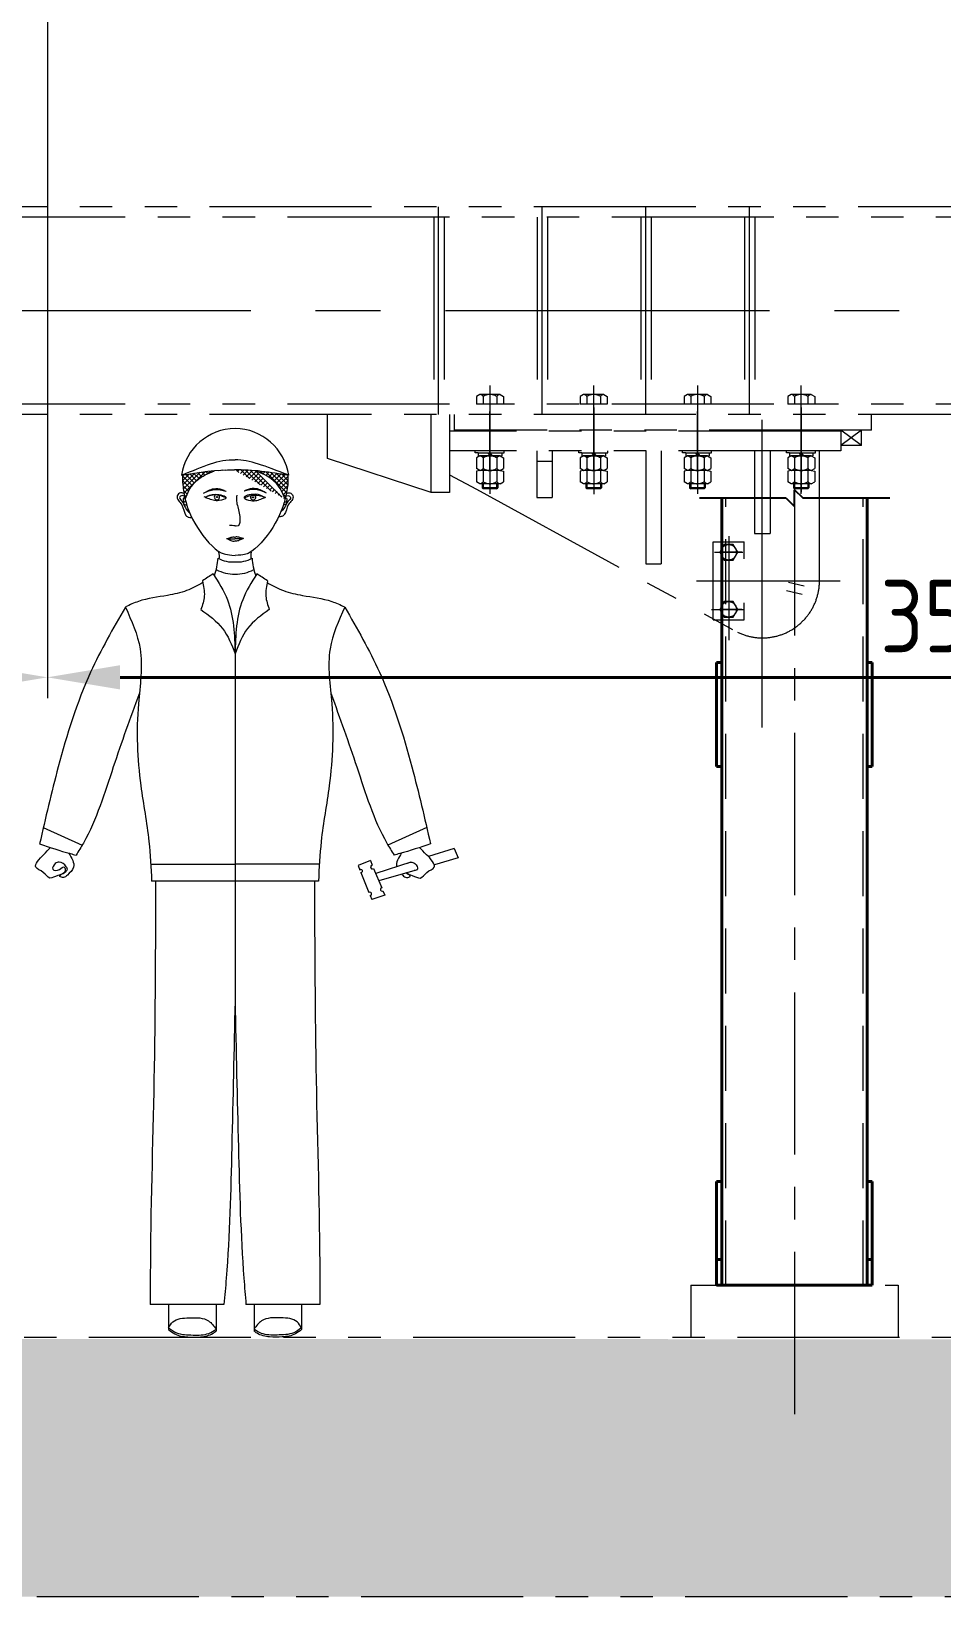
# Model space of a CAD drawing. Header units: millimetres. Extents: x 52110 to 400893, y -153728 to 31997.
# Drawn here: x 174106 to 175861, y -26852 to -23836 of the extents above; entities that cross this region are included whole.
import ezdxf

# ---------------------------------------------------------------- set-up
doc = ezdxf.new("R2010")
doc.units = ezdxf.units.MM
doc.header["$LTSCALE"] = 500
for name, pattern in [('CENTER', [2, 1.25, -0.25, 0.25, -0.25]), ('DASHED2', [0.375, 0.25, -0.125]), ('PHANTOM2', [1.25, 0.625, -0.125, 0.125, -0.125, 0.125, -0.125])]:
    doc.linetypes.add(name, pattern=pattern)
for name, color, linetype, lineweight in [('2D', 4, 'PHANTOM2', 20), ('POU', 4, 'Continuous', 20), ('SHI', 7, 'Continuous', 40), ('WEN', 3, 'Continuous', 20), ('XU', 6, 'DASHED2', 20), ('ZHONG', 1, 'CENTER', 20)]:
    doc.layers.add(name, color=color, linetype=linetype, lineweight=lineweight)
doc.layers.add('X1', color=4, linetype='Continuous')
doc.styles.add('GB', font='gbenor.shx', dxfattribs={"bigfont": 'gbcbig.shx'})
doc.dimstyles.new('ISO-25$0', dxfattribs={"dimscale": 40, "dimtxt": 3.5, "dimasz": 3.5, "dimexe": 1, "dimexo": 0.2, "dimgap": 1.2, "dimtad": 1, "dimtoh": 1, "dimdec": 1, "dimzin": 9, "dimdsep": 46, "dimtxsty": 'GB', "dimcen": 0, "dimclrd": 3, "dimclre": 3, "dimclrt": 256, "dimadec": 0, "dimazin": 2, "dimtfac": 1, "dimtdec": 1, "dimtix": 1, "dimtmove": 0, "dimatfit": 3, "dimldrblk": 'DOTSMALL', "dimfxl": 0, "dimlwd": -1, "dimlwe": 20, "dimarcsym": 0})

# ---------------------------------------------------------------- blocks, each defined once
blk = doc.blocks.new('*D946')
at = {"color": 3, "linetype": 'ByBlock', "lineweight": 20}
for p, q in [((219793.7, 74429.3), (219793.7, 72656.2)), ((216243.7, 74149.1), (216243.7, 72656.2))]:
    blk.add_line(p, q, dxfattribs=at)
at = {"color": 3, "linetype": 'ByBlock'}
blk.add_line((216383.7, 72696.2), (219653.7, 72696.2), dxfattribs=at)
at = {"color": 3}
for points in [[(216383.7, 72719.6), (216383.7, 72672.9), (216243.7, 72696.2)], [(219653.7, 72719.6), (219653.7, 72672.9), (219793.7, 72696.2)]]:
    blk.add_solid(points, dxfattribs=at)
at = {"layer": 'Defpoints', "color": 0}
for p in [(219793.7, 74437.3), (216243.7, 74157.1), (219793.7, 72696.2)]:
    blk.add_point(p, dxfattribs=at)
at = {"insert": (218018.7, 72814.2), "char_height": 140, "attachment_point": 5, "style": 'GB'}
blk.add_mtext('3550', dxfattribs=at)
blk = doc.blocks.new('_DotSmall')
at = {"color": 0, "linetype": 'ByBlock', "const_width": 0.5}
blk.add_lwpolyline([(-0.0625, 0, 1), (0.0625, 0, 1)], format="xyb", close=True, dxfattribs=at)
blk = doc.blocks.new('*D948')
at = {"color": 3, "linetype": 'ByBlock', "lineweight": 20}
for p, q in [((219793.7, 74429.3), (219793.7, 72656.2)), ((223343.7, 74429.3), (223343.7, 72656.2))]:
    blk.add_line(p, q, dxfattribs=at)
at = {"color": 3, "linetype": 'ByBlock'}
blk.add_line((219933.7, 72696.2), (223203.7, 72696.2), dxfattribs=at)
at = {"color": 3}
for points in [[(219933.7, 72719.6), (219933.7, 72672.9), (219793.7, 72696.2)], [(223203.7, 72719.6), (223203.7, 72672.9), (223343.7, 72696.2)]]:
    blk.add_solid(points, dxfattribs=at)
at = {"layer": 'Defpoints', "color": 0}
for p in [(219793.7, 74437.3), (223343.7, 74437.3), (223343.7, 72696.2)]:
    blk.add_point(p, dxfattribs=at)
at = {"insert": (221568.7, 72814.2), "char_height": 140, "attachment_point": 5, "style": 'GB'}
blk.add_mtext('3550', dxfattribs=at)
blk = doc.blocks.new('pppp')
at = {"layer": '2D'}
for p, q in [((185988.6, 76733.5), (186388.6, 76733.5)), ((185988.6, 76733.5), (185988.6, 76633.5)), ((186388.6, 76733.5), (186388.6, 76633.5))]:
    blk.add_line(p, q, dxfattribs=at)
at = {"layer": 'SHI'}
for p, q in [((186048.6, 76733.5), (186048.6, 78250.7)), ((186328.6, 76733.5), (186328.6, 78250.7)), ((186048.6, 77933.5), (186038.6, 77933.5)), ((186038.6, 77933.5), (186038.6, 77733.5)), ((186328.6, 77933.5), (186338.6, 77933.5)), ((186338.6, 77933.5), (186338.6, 77733.5)), ((186038.6, 77733.5), (186048.6, 77733.5)), ((186338.6, 77733.5), (186328.6, 77733.5)), ((186048.6, 76933.5), (186038.6, 76933.5)), ((186038.6, 76933.5), (186038.6, 76733.5)), ((186328.6, 76933.5), (186338.6, 76933.5)), ((186338.6, 76933.5), (186338.6, 76733.5)), ((186038.6, 76783.5), (186048.6, 76783.5)), ((186338.6, 76783.5), (186328.6, 76783.5)), ((186038.6, 76733.5), (186048.6, 76733.5)), ((186048.6, 76733.5), (186328.6, 76733.5)), ((186288.6, 76733.5), (186088.6, 76733.5)), ((186338.6, 76733.5), (186328.6, 76733.5))]:
    blk.add_line(p, q, dxfattribs=at)
at = {"layer": 'X1'}
for p, q in [((186005.8, 78250.7), (186172.2, 78250.7)), ((186172.2, 78250.7), (186188.6, 78234.3)), ((186188.6, 78234.3), (186188.6, 78266.5)), ((186188.6, 78266.5), (186204.5, 78250.7)), ((186204.5, 78250.7), (186372.2, 78250.7))]:
    blk.add_line(p, q, dxfattribs=at)
at = {"layer": 'XU'}
for p, q in [((186056.1, 76733.5), (186056.1, 78250.7)), ((186321.1, 76733.5), (186321.1, 78250.7))]:
    blk.add_line(p, q, dxfattribs=at)
at = {"layer": 'ZHONG', "ltscale": 0.5}
blk.add_line((186188.6, 78298), (186188.6, 76425), dxfattribs=at)
blk = doc.blocks.new('LDJXKJ')
at = {"layer": '2D'}
for p, q in [((138304.6, 60193.7), (119704.6, 60193.7)), ((129704.8, 60173.7), (119704.6, 60173.7)), ((127799.3, 60173.7), (127799.3, 59813.7)), ((127819.3, 60173.7), (127819.3, 59813.7)), ((127998.4, 60173.7), (127998.4, 59813.7)), ((128018.4, 60173.7), (128018.4, 59813.7)), ((128198.4, 60173.7), (128198.4, 59813.7)), ((128218.4, 60173.7), (128218.4, 59813.7)), ((128398.4, 60173.7), (128398.4, 59813.7)), ((128418.4, 60173.7), (128418.4, 59813.7)), ((127888.2, 59832.5), (127881.7, 59828.7)), ((127881.7, 59828.7), (127881.7, 59813.7)), ((127927.1, 59832.5), (127888.2, 59832.5)), ((127894.6, 59828.7), (127894.6, 59813.7)), ((127920.6, 59828.7), (127920.6, 59813.7)), ((127927.1, 59832.5), (127933.6, 59828.7)), ((127933.6, 59828.7), (127933.6, 59813.7)), ((128088.2, 59832.5), (128081.7, 59828.7)), ((128081.7, 59828.7), (128081.7, 59813.7)), ((128127.1, 59832.5), (128088.2, 59832.5)), ((128094.6, 59828.7), (128094.6, 59813.7)), ((128120.6, 59828.7), (128120.6, 59813.7)), ((128127.1, 59832.5), (128133.6, 59828.7)), ((128133.6, 59828.7), (128133.6, 59813.7)), ((128288.2, 59832.5), (128281.7, 59828.7)), ((128281.7, 59828.7), (128281.7, 59813.7)), ((128327.1, 59832.5), (128288.2, 59832.5)), ((128294.6, 59828.7), (128294.6, 59813.7)), ((128320.6, 59828.7), (128320.6, 59813.7)), ((128327.1, 59832.5), (128333.6, 59828.7)), ((128333.6, 59828.7), (128333.6, 59813.7)), ((128488.2, 59832.5), (128481.7, 59828.7)), ((128481.7, 59828.7), (128481.7, 59813.7)), ((128527.1, 59832.5), (128488.2, 59832.5)), ((128494.6, 59828.7), (128494.6, 59813.7)), ((128520.6, 59828.7), (128520.6, 59813.7)), ((128527.1, 59832.5), (128533.6, 59828.7)), ((128533.6, 59828.7), (128533.6, 59813.7)), ((129704.8, 59813.7), (119704.6, 59813.7)), ((138304.6, 59793.7), (119704.6, 59793.7)), ((127594.4, 59708.8), (127594.4, 59794.2)), ((127794.4, 59643.7), (127794.4, 59793.7)), ((127829.8, 59793.7), (127829.8, 59643.7)), ((127839.1, 59761.7), (127839.1, 59793.7)), ((127933.6, 59813.7), (127881.7, 59813.7)), ((128133.6, 59813.7), (128081.7, 59813.7)), ((128333.6, 59813.7), (128281.7, 59813.7)), ((128533.6, 59813.7), (128481.7, 59813.7)), ((128642.8, 59763.7), (128642.8, 59793.7)), ((128583.8, 59761.7), (127829.8, 59761.7)), ((127829.8, 59761.7), (127829.8, 59677.1)), ((128642.8, 59763.7), (127839.1, 59763.7)), ((128623.8, 59763.7), (128583.8, 59733.7)), ((128623.8, 59733.7), (128583.8, 59763.7)), ((128583.8, 59763.7), (128583.8, 59723.7)), ((128623.8, 59733.7), (128623.8, 59763.7)), ((128623.8, 59733.7), (128583.8, 59733.7)), ((127794.4, 59643.7), (127594.4, 59708.8)), ((128583.8, 59723.7), (127829.8, 59723.7)), ((127879, 59720), (127879, 59723.7)), ((127885, 59720), (127879, 59720)), ((127888.2, 59714), (127881.7, 59710.3)), ((127881.7, 59710.3), (127881.7, 59689.7)), ((127885, 59720), (127930.3, 59720)), ((127885, 59720), (127885, 59714)), ((127885, 59714), (127930.3, 59714)), ((127927.1, 59714), (127888.2, 59714)), ((127894.6, 59710.3), (127894.6, 59689.7)), ((127903.3, 59720), (127907.6, 59714)), ((127907.6, 59720), (127912, 59714)), ((127920.6, 59710.3), (127920.6, 59689.7)), ((127927.1, 59714), (127933.6, 59710.3)), ((127930.3, 59720), (127930.3, 59714)), ((127930.3, 59720), (127934.9, 59720)), ((127933.6, 59710.3), (127933.6, 59689.7)), ((127934.9, 59720), (127934.9, 59723.7)), ((127997.8, 59723.7), (127997.8, 59633.7)), ((127997.8, 59703.7), (128027.8, 59703.7)), ((128027.8, 59723.7), (128027.8, 59633.7)), ((128079, 59720), (128079, 59723.7)), ((128085, 59720), (128079, 59720)), ((128088.2, 59714), (128081.7, 59710.3)), ((128081.7, 59710.3), (128081.7, 59689.7)), ((128085, 59720), (128130.3, 59720)), ((128085, 59720), (128085, 59714)), ((128085, 59714), (128130.3, 59714)), ((128127.1, 59714), (128088.2, 59714)), ((128094.6, 59710.3), (128094.6, 59689.7)), ((128103.3, 59720), (128107.6, 59714)), ((128107.6, 59720), (128112, 59714)), ((128120.6, 59710.3), (128120.6, 59689.7)), ((128127.1, 59714), (128133.6, 59710.3)), ((128130.3, 59720), (128134.9, 59720)), ((128130.3, 59720), (128130.3, 59714)), ((128133.6, 59710.3), (128133.6, 59689.7)), ((128134.9, 59720), (128134.9, 59723.7)), ((128207.8, 59723.7), (128207.8, 59506.2)), ((128237.8, 59723.7), (128237.8, 59506.2)), ((128279, 59720), (128279, 59723.7)), ((128285, 59720), (128279, 59720)), ((128288.2, 59714), (128281.7, 59710.3)), ((128281.7, 59710.3), (128281.7, 59689.7)), ((128285, 59720), (128285, 59714)), ((128285, 59720), (128330.3, 59720)), ((128285, 59714), (128330.3, 59714)), ((128327.1, 59714), (128288.2, 59714)), ((128294.6, 59710.3), (128294.6, 59689.7)), ((128303.3, 59720), (128307.6, 59714)), ((128307.6, 59720), (128312, 59714)), ((128320.6, 59710.3), (128320.6, 59689.7)), ((128327.1, 59714), (128333.6, 59710.3)), ((128330.3, 59720), (128330.3, 59714)), ((128330.3, 59720), (128334.9, 59720)), ((128333.6, 59710.3), (128333.6, 59689.7)), ((128334.9, 59720), (128334.9, 59723.7)), ((128417.8, 59723.7), (128417.8, 59564.5)), ((128447.8, 59723.7), (128447.8, 59564.5)), ((128479, 59720), (128479, 59723.7)), ((128485, 59720), (128479, 59720)), ((128488.2, 59714), (128481.7, 59710.3)), ((128481.7, 59710.3), (128481.7, 59689.7)), ((128485, 59720), (128530.3, 59720)), ((128485, 59720), (128485, 59714)), ((128485, 59714), (128530.3, 59714)), ((128527.1, 59714), (128488.2, 59714)), ((128494.6, 59710.3), (128494.6, 59689.7)), ((128503.3, 59720), (128507.6, 59714)), ((128507.6, 59720), (128512, 59714)), ((128520.6, 59710.3), (128520.6, 59689.7)), ((128527.1, 59714), (128533.6, 59710.3)), ((128530.3, 59720), (128534.9, 59720)), ((128530.3, 59720), (128530.3, 59714)), ((128533.6, 59710.3), (128533.6, 59689.7)), ((128534.9, 59720), (128534.9, 59723.7)), ((128542.8, 59473.3), (128542.8, 59723.7)), ((127829.8, 59677.7), (127881.9, 59649.7)), ((127888.2, 59686), (127881.7, 59689.7)), ((127888.2, 59686), (127881.7, 59684.7)), ((127881.7, 59684.7), (127881.7, 59664.1)), ((127927.1, 59686), (127888.2, 59686)), ((127894.6, 59686), (127894.6, 59664.1)), ((127920.6, 59686), (127920.6, 59664.1)), ((127927.1, 59686), (127933.6, 59689.7)), ((127927.1, 59686), (127933.6, 59684.7)), ((127933.6, 59684.7), (127933.6, 59664.1)), ((128088.2, 59686), (128081.7, 59689.7)), ((128088.2, 59686), (128081.7, 59684.7)), ((128081.7, 59684.7), (128081.7, 59664.1)), ((128127.1, 59686), (128088.2, 59686)), ((128094.6, 59686), (128094.6, 59664.1)), ((128120.6, 59686), (128120.6, 59664.1)), ((128127.1, 59686), (128133.6, 59689.7)), ((128127.1, 59686), (128133.6, 59684.7)), ((128133.6, 59684.7), (128133.6, 59664.1)), ((128288.2, 59686), (128281.7, 59689.7)), ((128288.2, 59686), (128281.7, 59684.7)), ((128281.7, 59684.7), (128281.7, 59664.1)), ((128327.1, 59686), (128288.2, 59686)), ((128294.6, 59686), (128294.6, 59664.1)), ((128320.6, 59686), (128320.6, 59664.1)), ((128327.1, 59686), (128333.6, 59689.7)), ((128327.1, 59686), (128333.6, 59684.7)), ((128333.6, 59684.7), (128333.6, 59664.1)), ((128488.2, 59686), (128481.7, 59689.7)), ((128488.2, 59686), (128481.7, 59684.7)), ((128481.7, 59684.7), (128481.7, 59664.1)), ((128527.1, 59686), (128488.2, 59686)), ((128494.6, 59686), (128494.6, 59664.1)), ((128520.6, 59686), (128520.6, 59664.1)), ((128527.1, 59686), (128533.6, 59689.7)), ((128527.1, 59686), (128533.6, 59684.7)), ((128533.6, 59684.7), (128533.6, 59664.1)), ((127829.8, 59643.7), (127794.4, 59643.7)), ((127888.2, 59660.4), (127881.7, 59664.1)), ((127881.9, 59649.7), (128384.7, 59374.4)), ((127927.1, 59660.4), (127888.2, 59660.4)), ((127892.6, 59660.4), (127892.6, 59652.5)), ((127892.6, 59652.5), (127894.7, 59650.4)), ((127922.6, 59652.5), (127892.6, 59652.5)), ((127894.7, 59660.4), (127894.7, 59650.4)), ((127920.5, 59650.4), (127894.7, 59650.4)), ((127920.5, 59660.4), (127920.5, 59650.4)), ((127920.5, 59650.4), (127922.6, 59652.5)), ((127922.6, 59660.4), (127922.6, 59652.5)), ((127927.1, 59660.4), (127933.6, 59664.1)), ((128088.2, 59660.4), (128081.7, 59664.1)), ((128127.1, 59660.4), (128088.2, 59660.4)), ((128092.6, 59660.4), (128092.6, 59652.5)), ((128122.6, 59652.5), (128092.6, 59652.5)), ((128092.6, 59652.5), (128094.7, 59650.4)), ((128094.7, 59660.4), (128094.7, 59650.4)), ((128120.5, 59650.4), (128094.7, 59650.4)), ((128120.5, 59660.4), (128120.5, 59650.4)), ((128120.5, 59650.4), (128122.6, 59652.5)), ((128122.6, 59660.4), (128122.6, 59652.5)), ((128127.1, 59660.4), (128133.6, 59664.1)), ((128288.2, 59660.4), (128281.7, 59664.1)), ((128327.1, 59660.4), (128288.2, 59660.4)), ((128292.6, 59660.4), (128292.6, 59652.5)), ((128292.6, 59652.5), (128294.7, 59650.4)), ((128322.6, 59652.5), (128292.6, 59652.5)), ((128294.7, 59660.4), (128294.7, 59650.4)), ((128320.5, 59650.4), (128294.7, 59650.4)), ((128320.5, 59660.4), (128320.5, 59650.4)), ((128320.5, 59650.4), (128322.6, 59652.5)), ((128322.6, 59660.4), (128322.6, 59652.5)), ((128327.1, 59660.4), (128333.6, 59664.1)), ((128488.2, 59660.4), (128481.7, 59664.1)), ((128527.1, 59660.4), (128488.2, 59660.4)), ((128492.6, 59660.4), (128492.6, 59652.5)), ((128522.6, 59652.5), (128492.6, 59652.5)), ((128492.6, 59652.5), (128494.7, 59650.4)), ((128494.7, 59660.4), (128494.7, 59650.4)), ((128520.5, 59650.4), (128494.7, 59650.4)), ((128520.5, 59660.4), (128520.5, 59650.4)), ((128520.5, 59650.4), (128522.6, 59652.5)), ((128522.6, 59660.4), (128522.6, 59652.5)), ((128527.1, 59660.4), (128533.6, 59664.1)), ((127997.8, 59633.7), (128027.8, 59633.7)), ((128337.8, 59398.3), (128337.8, 59548.3)), ((128337.8, 59548.3), (128397.8, 59548.3)), ((128397.8, 59515.8), (128397.8, 59548.3)), ((128417.8, 59564.5), (128447.8, 59564.5)), ((128393.2, 59528.3), (128352.5, 59528.3)), ((128207.8, 59506.2), (128237.8, 59506.2)), ((128479.5, 59454.3), (128509.7, 59447.3)), ((128513.3, 59462.9), (128483.1, 59469.9)), ((128397.8, 59398.3), (128397.8, 59430.9)), ((128337.8, 59398.3), (128397.8, 59398.3)), ((128393.2, 59418.3), (128352.5, 59418.3))]:
    blk.add_line(p, q, dxfattribs=at)
for points in [[(128359.2, 59543.3), (128350.5, 59528.3), (128359.2, 59513.3), (128376.5, 59513.3), (128385.2, 59528.3), (128376.5, 59543.3)], [(128359.2, 59433.3), (128350.5, 59418.3), (128359.2, 59403.3), (128376.5, 59403.3), (128385.2, 59418.3), (128376.5, 59433.3)]]:
    blk.add_lwpolyline(points, close=True, dxfattribs=at)
for centre in [(128367.8, 59528.3), (128367.8, 59418.3)]:
    blk.add_circle(centre, 15, dxfattribs=at)
for centre, radius, start, end in [((127886.5, 59822.2), 10.4, 38.9393, 81.0607), ((127907.6, 59808.1), 24.4, 57.7958, 122.2042), ((127928.7, 59822.2), 10.4, 98.9393, 141.0607), ((128086.5, 59822.2), 10.4, 38.9393, 81.0607), ((128107.6, 59808.1), 24.4, 57.7958, 122.2042), ((128128.7, 59822.2), 10.4, 98.9393, 141.0607), ((128286.5, 59822.2), 10.4, 38.9393, 81.0607), ((128307.6, 59808.1), 24.4, 57.7958, 122.2042), ((128328.7, 59822.2), 10.4, 98.9393, 141.0607), ((128486.5, 59822.2), 10.4, 38.9393, 81.0607), ((128507.6, 59808.1), 24.4, 57.7958, 122.2042), ((128528.7, 59822.2), 10.4, 98.9393, 141.0607), ((127886.5, 59703.7), 10.4, 38.9393, 81.0607), ((127907.6, 59689.6), 24.4, 57.7958, 122.2042), ((127928.7, 59703.7), 10.4, 98.9393, 141.0607), ((128086.5, 59703.7), 10.4, 38.9393, 81.0607), ((128107.6, 59689.6), 24.4, 57.7958, 122.2042), ((128128.7, 59703.7), 10.4, 98.9393, 141.0607), ((128286.5, 59703.7), 10.4, 38.9393, 81.0607), ((128307.6, 59689.6), 24.4, 57.7958, 122.2042), ((128328.7, 59703.7), 10.4, 98.9393, 141.0607), ((128486.5, 59703.7), 10.4, 38.9393, 81.0607), ((128507.6, 59689.6), 24.4, 57.7958, 122.2042), ((128528.7, 59703.7), 10.4, 98.9393, 141.0607), ((127886.5, 59696.3), 10.4, 278.9393, 321.0607), ((127907.6, 59710.3), 24.4, 237.7958, 302.2042), ((127928.7, 59696.3), 10.4, 218.9393, 261.0607), ((128086.5, 59696.3), 10.4, 278.9393, 321.0607), ((128107.6, 59710.3), 24.4, 237.7958, 302.2042), ((128128.7, 59696.3), 10.4, 218.9393, 261.0607), ((128286.5, 59696.3), 10.4, 278.9393, 321.0607), ((128307.6, 59710.3), 24.4, 237.7958, 302.2042), ((128328.7, 59696.3), 10.4, 218.9393, 261.0607), ((128486.5, 59696.3), 10.4, 278.9393, 321.0607), ((128507.6, 59710.3), 24.4, 237.7958, 302.2042), ((128528.7, 59696.3), 10.4, 218.9393, 261.0607), ((127886.5, 59670.7), 10.4, 278.9393, 321.0607), ((127907.6, 59684.8), 24.4, 237.7958, 302.2042), ((127928.7, 59670.7), 10.4, 218.9393, 261.0607), ((128086.5, 59670.7), 10.4, 278.9393, 321.0607), ((128107.6, 59684.8), 24.4, 237.7958, 302.2042), ((128128.7, 59670.7), 10.4, 218.9393, 261.0607), ((128286.5, 59670.7), 10.4, 278.9393, 321.0607), ((128307.6, 59684.8), 24.4, 237.7958, 302.2042), ((128328.7, 59670.7), 10.4, 218.9393, 261.0607), ((128486.5, 59670.7), 10.4, 278.9393, 321.0607), ((128507.6, 59684.8), 24.4, 237.7958, 302.2042), ((128528.7, 59670.7), 10.4, 218.9393, 261.0607), ((128432.8, 59473.3), 110, 244.0621, 0)]:
    blk.add_arc(centre, radius, start, end, dxfattribs=at)
at = {"layer": 'ZHONG', "linetype": 'CENTER'}
for p, q in [((127807.6, 60193.7), (127807.6, 59793.7)), ((128007.6, 60193.7), (128007.6, 59793.7)), ((128207.6, 60193.7), (128207.6, 59793.7)), ((128407.6, 60193.7), (128407.6, 59793.7)), ((138446.7, 59993.7), (119580.6, 59993.7)), ((127907.6, 59849.7), (127907.6, 59641.1)), ((128107.6, 59687.7), (128107.6, 59849.7)), ((128307.6, 59849.7), (128307.6, 59641.1)), ((128507.6, 59641.1), (128507.6, 59849.7)), ((127907.6, 59687.7), (127907.6, 59799.7)), ((128107.6, 59807.4), (128107.6, 59646.7)), ((128107.6, 59687.7), (128107.6, 59799.7)), ((128307.6, 59687.7), (128307.6, 59799.7)), ((128307.6, 59687.7), (128307.6, 59799.7)), ((128507.6, 59807.4), (128507.6, 59646.7)), ((128507.6, 59687.7), (128507.6, 59799.7)), ((128507.6, 59687.7), (128507.6, 59799.7)), ((127907.6, 59724.5), (127907.6, 59709.5)), ((127907.6, 59720), (127907.6, 59643.9)), ((128107.6, 59724.5), (128107.6, 59709.5)), ((128107.6, 59720), (128107.6, 59640.2)), ((128307.6, 59724.5), (128307.6, 59709.5)), ((128307.6, 59720), (128307.6, 59641.1)), ((128507.6, 59724.5), (128507.6, 59709.5)), ((128507.6, 59720), (128507.6, 59643.9)), ((128367.8, 59559), (128367.8, 59358.7)), ((128367.8, 59548.6), (128367.8, 59508)), ((128340.5, 59528.3), (128394.9, 59528.3)), ((128305.6, 59473.3), (128582.8, 59473.3)), ((128334.4, 59418.3), (128397.1, 59418.3))]:
    blk.add_line(p, q, dxfattribs=at)
at = {"layer": 'ZHONG'}
blk.add_line((128432.6, 59190.4), (128432.6, 59783.3), dxfattribs=at)
blk = doc.blocks.new('A$C0070306F')
at = {"layer": 'WEN'}
h = blk.add_hatch(dxfattribs=at)
h.set_pattern_fill('ANSI37', color=256, scale=50, style=0)
h.set_pattern_definition([(135, (145389.155, -51686.765), (4.41941738, 4.41941738), []), (45, (145389.155, -51686.765), (4.41941738, -4.41941738), [])])
edge = h.paths.add_edge_path()
edge.add_spline(control_points=[(423.9, 1669.5), (436.1, 1664.6), (455.8, 1656.6), (473, 1634.5), (478.4, 1621.2), (480.8, 1615.2)], knot_values=[0, 0, 0, 0, 38.732948, 62.294257, 81.682142, 81.682142, 81.682142, 81.682142], degree=3, periodic=0)
edge.add_spline(control_points=[(383.3, 1671.2), (417.7, 1672.1), (451.9, 1666.7), (486.1, 1661.1)], knot_values=[1.695935, 1.695935, 1.695935, 1.695935, 105.499755, 105.499755, 105.499755, 105.499755], degree=3, periodic=0)
edge.add_spline(control_points=[(486.1, 1661.1), (486.7, 1647), (486.1, 1638.4), (484.1, 1629.3), (482.8, 1624.5)], knot_values=[0.32258, 0.32258, 0.32258, 0.32258, 13.056301, 28.24106, 28.24106, 28.24106, 28.24106], degree=3, periodic=0)
edge.add_spline(control_points=[(482.8, 1624.5), (482.2, 1621.4), (481.6, 1618.3), (480.8, 1615.2)], knot_values=[48.036195, 48.036195, 48.036195, 48.036195, 57.486115, 57.486115, 57.486115, 57.486115], degree=3, periodic=0)
edge = h.paths.add_edge_path()
edge.add_spline(control_points=[(345.2, 1669.5), (332.9, 1664.6), (313.3, 1656.6), (296.1, 1634.5), (290.7, 1621.2), (288.2, 1615.2)], knot_values=[0, 0, 0, 0, 38.732948, 62.294257, 81.682142, 81.682142, 81.682142, 81.682142], degree=3, periodic=0)
edge.add_spline(control_points=[(288.2, 1615.2), (287.5, 1618.3), (286.8, 1621.4), (286.3, 1624.5)], knot_values=[48.036195, 48.036195, 48.036195, 48.036195, 57.486115, 57.486115, 57.486115, 57.486115], degree=3, periodic=0)
edge.add_spline(control_points=[(286.3, 1624.5), (284.9, 1629.3), (284.9, 1637.2), (283.1, 1649.8), (283, 1661.5)], knot_values=[0.570821, 0.570821, 0.570821, 0.570821, 15.75558, 28.24106, 28.24106, 28.24106, 28.24106], degree=3, periodic=0)
edge.add_spline(control_points=[(283, 1661.5), (316.4, 1666.9), (349.7, 1672.1), (383.3, 1671.2)], knot_values=[4.25761, 4.25761, 4.25761, 4.25761, 105.499755, 105.499755, 105.499755, 105.499755], degree=3, periodic=0)
for p, q in [((384.5, 1317.2), (384.5, 647)), ((754.1, 982.4), (679.3, 948.2)), ((806.8, 942.1), (757.1, 926.2)), ((806.8, 942.1), (814.3, 923.5)), ((222, 911.7), (384.5, 911.7)), ((547, 911.7), (384.5, 911.7)), ((645.3, 918.6), (621.6, 908.9)), ((621.6, 908.9), (625.1, 900.2)), ((645.3, 918.6), (649.1, 909.5)), ((723.3, 915.5), (655.6, 893.9)), ((814.3, 923.5), (768.7, 910.4)), ((545.4, 879), (223.6, 879)), ((627.1, 895.4), (642.7, 856.9)), ((651.6, 903.4), (667.2, 866.1)), ((735.3, 900.9), (661.5, 879.8)), ((645, 851.4), (648.1, 843.6)), ((673, 852.1), (648.1, 843.6)), ((669.6, 860.1), (673, 852.1)), ((363.2, 63.2), (221.2, 63.2)), ((348, 63.2), (348, 12)), ((547.9, 63.2), (405.5, 63.2)), ((421.1, 63.2), (421.1, 12))]:
    blk.add_line(p, q, dxfattribs=at)
at = {"layer": 'WEN', "color": 2}
blk.add_line((14.9, 982.4), (89.8, 948.2), dxfattribs=at)
at = {"layer": 'WEN'}
for centre in [(349.8, 1618.9), (419.2, 1618.4)]:
    blk.add_circle(centre, 1.07, dxfattribs=at)
for centre, radius, start, end in [((386.1, 1644.9), 106.3, 90.8443, 171.2054), ((383, 1644.9), 106.3, 8.6451, 89.1557), ((349.6, 1618.9), 5.14, 127.254, 39.3994), ((419.4, 1618.5), 5.14, 133.5628, 59.2494), ((325.6, 1504.6), 28.8, 350.7816, 16.4049), ((443.4, 1504.6), 28.8, 163.5951, 189.2184), ((230.8, 1509.7), 121.3, 339.9069, 355.9399), ((386.1, 1553.3), 83.2, 243.0637, 268.8866), ((380.2, 1553.7), 59.8, 241.5596, 274.1241), ((388.8, 1553.7), 59.8, 265.8759, 298.4404), ((382.9, 1553.3), 83.2, 271.1134, 296.9363), ((538.2, 1509.7), 121.3, 184.0601, 200.0931), ((487.8, 1227), 283.9, 120.7504, 125.7555), ((281.2, 1227), 283.9, 54.2445, 59.2496), ((649.2, 905.9), 3.53, 91.132, 314.0438), ((627.4, 898.4), 2.95, 262.7418, 141.4745), ((644.5, 854.4), 3.06, 279.7507, 124.4657), ((668, 862.9), 3.25, 105.3633, 299.8125)]:
    blk.add_arc(centre, radius, start, end, dxfattribs=at)
for points in [[(281.1, 1661.2), (325.1, 1678.2), (352.5, 1692.7), (384.9, 1690.8)], [(488, 1660.9), (441.6, 1679), (412.8, 1690.4), (384.9, 1690.8)], [(281.1, 1661.2), (315.1, 1666.7), (349.1, 1672.1), (383.3, 1671.2)], [(487.8, 1660.8), (453, 1666.5), (418.3, 1672.2), (383.3, 1671.2)], [(705.3, 933.2), (699.7, 924), (694, 914.8), (695.7, 906.7)], [(256.5, 63.2), (256.5, 47.1), (256.5, 31), (256.5, 15)], [(512.6, 63.2), (512.6, 47.1), (512.6, 31), (512.6, 15)]]:
    blk.add_open_spline(points, degree=3, dxfattribs=at)
for points, knots in [([(283, 1662.2), (283, 1650), (284.9, 1637.2), (284.9, 1629.3), (286.3, 1624.5)], [0.32258, 0.32258, 0.32258, 0.32258, 13.056301, 28.24106, 28.24106, 28.24106, 28.24106]), ([(486.1, 1661.1), (486.7, 1647), (486.1, 1638.4), (484.1, 1629.3), (482.8, 1624.5)], [0.32258, 0.32258, 0.32258, 0.32258, 13.056301, 28.24106, 28.24106, 28.24106, 28.24106]), ([(285.7, 1625.7), (283.5, 1626.7), (278.6, 1628.3), (271, 1621.3), (274.5, 1611.5), (283.5, 1605.3), (287.3, 1584.4), (294.7, 1579.3), (298.6, 1579.4), (300.8, 1579.4)], [1.926527, 1.926527, 1.926527, 1.926527, 8.6947, 16.972205, 26.321378, 35.5319, 48.561427, 53.850721, 60.303125, 60.303125, 60.303125, 60.303125]), ([(286.6, 1620.8), (285.4, 1621.5), (282.1, 1622.7), (274.6, 1617.2), (284.2, 1610.9), (285.7, 1602.3), (294.8, 1589.5), (297.1, 1588.4)], [1.91703, 1.91703, 1.91703, 1.91703, 6.136328, 12.340947, 21.179072, 30.563264, 37.740839, 37.740839, 37.740839, 37.740839]), ([(287.6, 1616.4), (286.7, 1616.9), (284.7, 1617.6), (284, 1612.7), (285.4, 1610.6), (286.2, 1609.5)], [1.424699, 1.424699, 1.424699, 1.424699, 4.058275, 7.736122, 11.888901, 11.888901, 11.888901, 11.888901]), ([(289.3, 1609.9), (288.2, 1610), (286.7, 1609.9), (283.7, 1607.9), (287.3, 1604.1), (290, 1604.1), (291.1, 1604.3)], [1.076231, 1.076231, 1.076231, 1.076231, 4.266793, 5.770161, 10.541794, 13.851747, 13.851747, 13.851747, 13.851747]), ([(286.3, 1624.5), (290.1, 1602.9), (306.1, 1562), (349.1, 1511.7), (367.1, 1508.3), (384.5, 1506.1)], [48.036195, 48.036195, 48.036195, 48.036195, 113.685785, 176.707, 197.862328, 197.862328, 197.862328, 197.862328]), ([(482.8, 1624.5), (478.9, 1602.9), (463, 1562), (420, 1511.7), (402, 1507.9), (384.5, 1506.1)], [48.036195, 48.036195, 48.036195, 48.036195, 113.685785, 176.707, 197.862328, 197.862328, 197.862328, 197.862328]), ([(483.4, 1625.7), (485.6, 1626.7), (490.4, 1628.3), (498, 1621.3), (494.6, 1611.5), (485.5, 1605.3), (481.9, 1586.1), (474.5, 1581), (470.5, 1581.1), (468.3, 1581.1)], [1.926527, 1.926527, 1.926527, 1.926527, 8.6947, 16.972205, 26.321378, 35.5319, 48.561427, 53.850721, 60.303125, 60.303125, 60.303125, 60.303125]), ([(482.4, 1620.8), (483.7, 1621.5), (487, 1622.7), (494.4, 1617.2), (484.8, 1610.9), (483.3, 1602.3), (474.3, 1591.2), (472.1, 1590.1)], [1.91703, 1.91703, 1.91703, 1.91703, 6.136328, 12.340947, 21.179072, 30.563264, 37.740839, 37.740839, 37.740839, 37.740839]), ([(479.7, 1609.9), (480.8, 1610), (482.4, 1609.9), (485.4, 1607.9), (481.7, 1604.1), (479.1, 1604.1), (478, 1604.3)], [1.076231, 1.076231, 1.076231, 1.076231, 4.266793, 5.770161, 10.541794, 13.851747, 13.851747, 13.851747, 13.851747]), ([(481.4, 1616.4), (482.4, 1616.9), (484.3, 1617.6), (485.1, 1612.7), (483.6, 1610.6), (482.9, 1609.5)], [1.424699, 1.424699, 1.424699, 1.424699, 4.058275, 7.736122, 11.888901, 11.888901, 11.888901, 11.888901]), ([(7.7, 950.7), (27.4, 944.1), (50.7, 936.3), (74.4, 930), (78.1, 929)], [0, 0, 0, 0, 62.217806, 73.629932, 73.629932, 73.629932, 73.629932]), ([(761.3, 950.7), (741.6, 944.1), (718.3, 936.3), (694.6, 930), (691, 929)], [0, 0, 0, 0, 62.217806, 73.629932, 73.629932, 73.629932, 73.629932]), ([(714.1, 894.8), (716.8, 892.2), (728, 890.5), (742.5, 880.2), (752.6, 897.9), (778, 905.3), (754.4, 928.9), (744.4, 939.3), (740.3, 943.6)], [161.517152, 161.517152, 161.517152, 161.517152, 173.628704, 189.693001, 206.485462, 223.855828, 252.176092, 271.352508, 271.352508, 271.352508, 271.352508]), ([(717, 913.5), (719.1, 914.7), (723.7, 916.2), (732.8, 913.7), (739.1, 901.3), (732.6, 899.2), (729.8, 899.3)], [98.790972, 98.790972, 98.790972, 98.790972, 105.87384, 113.67171, 126.032729, 133.282679, 133.282679, 133.282679, 133.282679]), ([(231.4, 879), (231, 751.4), (230.2, 498.4), (220.9, 226.5), (221.1, 82.2), (221.2, 63.2)], [0, 0, 0, 0, 382.775767, 759.023804, 815.923214, 815.923214, 815.923214, 815.923214]), ([(537.6, 879), (538, 751.4), (538.8, 498.4), (548.1, 226.5), (547.9, 82.2), (547.9, 63.2)], [0, 0, 0, 0, 382.775767, 759.023804, 815.923214, 815.923214, 815.923214, 815.923214]), ([(705.7, 892.4), (706.4, 891.7), (709.3, 888.9), (713.8, 884.5), (726.6, 888.3), (718.7, 892.1), (714.2, 894.9)], [45.673709, 45.673709, 45.673709, 45.673709, 48.470969, 57.096876, 64.27778, 75.805392, 75.805392, 75.805392, 75.805392])]:
    blk.add_open_spline(points, degree=3, knots=knots, dxfattribs=at)
for points in [[(288.2, 1615.2), (296.3, 1632.8), (311, 1651.2), (345.2, 1669.5)], [(480.8, 1615.2), (472.8, 1632.8), (458, 1651.2), (423.9, 1669.5)], [(323.8, 1626.3), (343.7, 1635.1), (358.9, 1633.7), (366.8, 1630.4)], [(323.8, 1626.5), (344.5, 1633.3), (367.3, 1630.1)], [(445.2, 1626.5), (424.5, 1633.3), (401.8, 1630.1)], [(445.2, 1626.3), (425.4, 1635.1), (410.1, 1633.7), (402.2, 1630.4)], [(326.6, 1618.4), (346, 1624.3), (367, 1617.5), (354.2, 1612.2), (332, 1616.4), (325, 1619.2)], [(366.7, 1617.9), (354.3, 1622), (338.4, 1622.3), (326.8, 1618.3)], [(387.8, 1622.6), (387.3, 1611.1), (389.8, 1599.9), (386.8, 1562.9), (384.8, 1563.3), (373.5, 1564.1)], [(442.4, 1618.2), (423.1, 1624.3), (402.1, 1617.6), (414.8, 1612.1), (437, 1616.2), (444, 1619)], [(402.4, 1617.9), (414.7, 1622), (430.7, 1622.2), (442.3, 1618.1)], [(368.1, 1539.4), (373.9, 1540.7), (377.3, 1541.5), (380.9, 1542.1), (383.4, 1541.8), (384.6, 1541)], [(368.1, 1539.3), (375, 1536.2), (381.7, 1534.1), (384.5, 1534.6)], [(368.3, 1539.4), (378.9, 1538.4), (384.4, 1538.2)], [(400.7, 1539.4), (390.6, 1538.4), (384.4, 1538.2)], [(400.9, 1539.3), (394.4, 1536.4), (387.6, 1534.2), (384.5, 1534.6)], [(400.9, 1539.4), (395.2, 1540.7), (391.8, 1541.5), (388.1, 1542.1), (385.6, 1541.8), (384.6, 1541)], [(322.6, 1454.1), (291.2, 1438.8), (254.5, 1429.5), (198.2, 1417.9), (173.6, 1407.5)], [(321.9, 1457.4), (325.2, 1428.2), (318.7, 1402.3)], [(342.5, 1470.9), (369.8, 1421.2), (384.5, 1317.2)], [(426.2, 1470.9), (399.2, 1421.2), (384.5, 1317.2)], [(447.1, 1457.4), (443.9, 1428.2), (450.4, 1402.3)], [(446.5, 1454.1), (477.9, 1438.8), (514.5, 1429.5), (570.9, 1417.9), (595.5, 1407.5)], [(173.1, 1406.9), (106.1, 1281.4), (43.7, 1098.9), (7.7, 950.7)], [(173.1, 1406.9), (201.4, 1326.7), (198.2, 1220.6), (202.9, 1063), (218.5, 955.4), (223.6, 879)], [(318.7, 1402.3), (360.3, 1365.9), (384.5, 1317.2)], [(450.4, 1402.3), (408.8, 1365.9), (384.5, 1317.2)], [(596, 1406.9), (567.7, 1326.7), (570.8, 1220.6), (566.1, 1063), (550.5, 955.4), (545.4, 879)], [(596, 1406.9), (662.9, 1281.4), (725.4, 1098.9), (761.3, 950.7)], [(199.5, 1239.8), (149.8, 1098.9), (92.1, 952.3), (78.1, 929)], [(569.6, 1239.8), (619.2, 1098.9), (677, 952.3), (691, 929)], [(63.7, 933.2), (73.1, 905.6), (61.3, 890.4), (53.9, 885.9), (47, 887.9), (61.3, 901.7), (59.3, 906.6), (45.5, 915.5), (38.1, 913), (33.1, 901.7), (46, 901.2), (55.3, 906.1), (56.8, 898.2), (43, 889.9), (27.7, 884.9), (14.9, 895.8), (0.6, 905.6), (15.4, 929.8), (28.7, 943.6)], [(384.5, 647), (378.2, 366.2), (367.5, 113.7), (363.2, 63.2)], [(384.5, 647), (390.9, 366.2), (401.5, 113.7), (405.5, 63.2)], [(256.5, 18.2), (264.6, 29.4), (296.3, 37.5), (333.5, 31.5), (348, 15.6)], [(512.6, 18.2), (504.4, 29.4), (472.7, 37.5), (435.6, 31.5), (421.1, 15.6)], [(256.5, 18.2), (271.5, 8.8), (303.6, 4.3), (333.9, 7.5), (348, 15.6)], [(256.5, 15), (268.3, 6.5), (293.6, 0.6), (317.9, 0.6), (342.1, 7.8), (348, 12)], [(512.6, 18.2), (497.6, 8.8), (465.5, 4.3), (435.2, 7.5), (421.1, 15.6)], [(512.6, 15), (500.8, 6.5), (475.4, 0.6), (451.2, 0.6), (426.9, 7.8), (421.1, 12)]]:
    blk.add_spline(points, degree=3, dxfattribs=at)
blk = doc.blocks.new('JC')
at = {"layer": 'POU'}
h = blk.add_hatch(dxfattribs=at)
h.set_pattern_fill('AR-CONC', color=256, scale=3, style=0)
h.set_pattern_definition([(50, (-3882, 71399.3), (546.554, -47.8173), [57.15, -628.65]), (355, (-3882, 71399.3), (-105.7285, 573.17), [45.72, -502.92]), (100.451, (-3836.44, 71395.3), (440.8275, 525.35), [48.57, -534.27]), (46.1842, (-3882, 71551.7), (813.2371, -126.127), [85.725, -942.975]), (96.6356, (-3814.2, 71541.2), (712.2127, 742.2767), [72.855, -801.405]), (351.184, (-3882, 71551.7), (712.214, 742.2754), [68.58, -754.38]), (21, (-3805.8, 71513.6), (454.8446, -306.7966), [57.15, -628.65]), (326, (-3805.8, 71513.6), (185.4061, 552.5639), [45.72, -502.92]), (71.4514, (-3767.9, 71488), (640.2495, 245.7686), [48.57, -534.27]), (37.5, (-3881.98, 71399.29), (9.2658, 253.66512), [0, -496.824, 0, -510.54, 0, -504.825]), (7.5, (-3881.98, 71399.3), (200.459, 300.54172), [0, -291.084, 0, -485.394, 0, -192.405]), (327.5, (-4051.9, 71399.29), (406.77179, -17.18623), [0, -190.5, 0, -594.36, 0, -788.67]), (317.5, (-4128.1, 71399.3), (444.38754, 76.2795), [0, -247.65, 0, -394.716, 0, -560.07])])
h.paths.add_polyline_path([(187627.9, 91609.2), (164362.5, 91614.9), (164362.5, 91116.1), (188127.9, 91116.1)])
at = {"layer": '2D'}
for p, q in [((162907.5, 91616.1), (188869.6, 91616.2)), ((189369.6, 91116.1), (162207.5, 91116.1))]:
    blk.add_line(p, q, dxfattribs=at)
blk = doc.blocks.new('sl')
for base, p1, p2, picture, middle in [((219793.72, 72696.24), (216243.72, 74157.09), (219793.72, 74437.31), '*D946', (218018.72, 72814.24)), ((223343.72, 72696.24), (219793.72, 74437.31), (223343.72, 74437.31), '*D948', (221568.72, 72814.24))]:
    dim = blk.add_linear_dim(base=base, p1=p1, p2=p2, dimstyle='ISO-25$0', override={"dimatfit": 0, "dimfxl": 1.8})
    dim.commit()
    dim.dimension.update_dxf_attribs({"geometry": picture, "text_midpoint": middle})

msp = doc.modelspace()

# ---------------------------------------------------------------- block references
at = {"layer": 'SHI'}
for name, p in [('sl', (-45656.31305, -97777.1464)), ('JC', (684.88765, -117968.59736)), ('LDJXKJ', (47082.84204, -84368.20279)), ('A$C0070306F', (174114.63692, -26352.53231)), ('pppp', (-10611.21808, -102985.95539))]:
    msp.add_blockref(name, p, dxfattribs=at)

doc.saveas('drawing.dxf')
